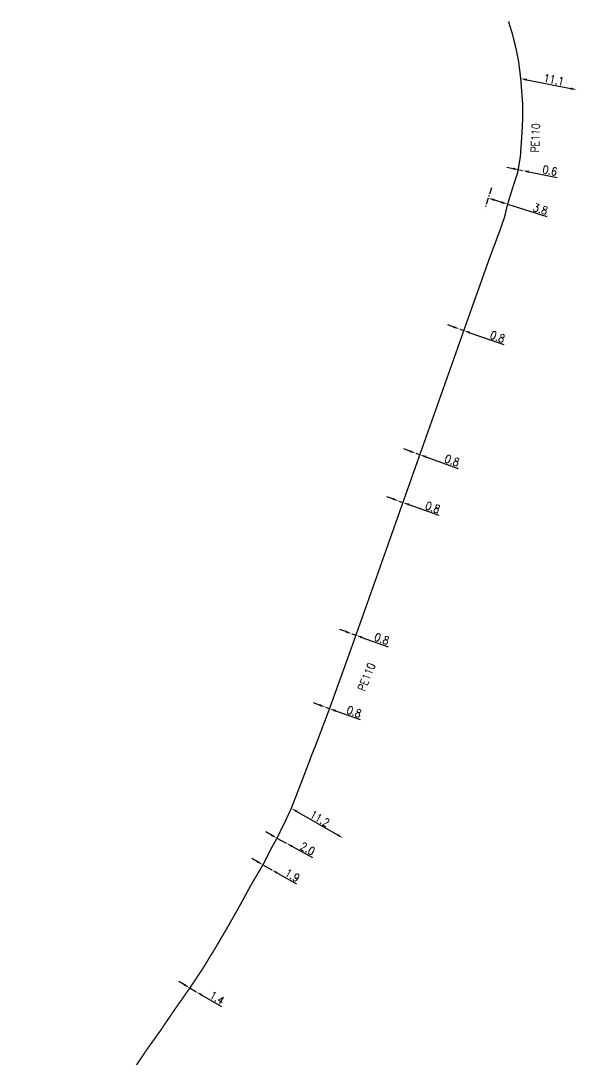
# Model space of a CAD drawing. Header units: millimetres. Extents: x 194012 to 194987, y 156000 to 157000.
# Drawn here: x 194882.6 to 194986.9, y 156805.5 to 157000.1 of the extents above; entities that cross this region are included whole.
import ezdxf
from ezdxf.enums import TextEntityAlignment as Align

# ---------------------------------------------------------------- set-up
doc = ezdxf.new("R2010")
doc.units = ezdxf.units.MM
doc.header["$PDMODE"] = 34
doc.linetypes.add('CENTER', pattern=[2, 1.25, -0.25, 0.25, -0.25])
doc.layers.get('Defpoints').update_dxf_attribs({"linetype": 'CONTINUOUS'})
doc.layers.add('G_120', color=4, linetype='CONTINUOUS')
doc.styles.get("Standard").update_dxf_attribs({"font": 'romans.shx', "width": 0.85})
doc.linetypes.add('G_TYPB_PE', pattern='A,5,-0.3,["o",Standard,S=1.5,R=0,X=0,Y=-0.5],-1.65', length=6.95)
doc.dimstyles.get("Standard").update_dxf_attribs({"dimtxt": 1.5, "dimasz": 1.2, "dimexe": 0.625, "dimexo": 0.625, "dimgap": 0.25, "dimtad": 1, "dimdec": 1, "dimzin": 0, "dimdsep": 46, "dimtxsty": 'Standard', "dimcen": -0.5, "dimadec": 0, "dimazin": 0, "dimtfac": 1, "dimtdec": 1, "dimtmove": 0, "dimatfit": 3, "dimfxl": 1, "dimtolj": 1, "dimtzin": 0, "dimarcsym": 0})

# ---------------------------------------------------------------- blocks, each defined once
blk = doc.blocks.new('*D26')
at = {"layer": 'Defpoints', "color": 0, "linetype": 'Continuous'}
for p in [(194976.28, 156989.27), (194986.87, 156987.18), (194986.87, 156987.18)]:
    blk.add_point(p, dxfattribs=at)
at = {"layer": 'G_120', "color": 0, "linetype": 'Continuous', "lineweight": -2}
blk.add_line((194977.45, 156989.04), (194985.7, 156987.42), dxfattribs=at)
at = {"layer": 'G_120', "color": 0, "linetype": 'Continuous'}
for points in [[(194977.49, 156989.24), (194977.42, 156988.85), (194976.28, 156989.27)], [(194985.73, 156987.61), (194985.66, 156987.22), (194986.87, 156987.18)]]:
    blk.add_solid(points, dxfattribs=at)
at = {"layer": 'G_120', "color": 0, "linetype": 'Continuous', "insert": (194982.48, 156989.07), "char_height": 1.5, "attachment_point": 5, "rotation": 348.8401}
blk.add_mtext('\\A1;11.1', dxfattribs=at)
blk = doc.blocks.new('*D27')
at = {"layer": 'Defpoints', "color": 0, "linetype": 'Continuous'}
for p in [(194976.05, 156972.17), (194976.64, 156972.05), (194976.64, 156972.05)]:
    blk.add_point(p, dxfattribs=at)
at = {"layer": 'G_120', "color": 0, "linetype": 'Continuous', "lineweight": -2}
for p, q in [((194974.88, 156972.4), (194973.7, 156972.64)), ((194976.05, 156972.17), (194976.64, 156972.05)), ((194977.82, 156971.81), (194983.1, 156970.74))]:
    blk.add_line(p, q, dxfattribs=at)
at = {"layer": 'G_120', "color": 0, "linetype": 'Continuous'}
for points in [[(194974.92, 156972.6), (194974.84, 156972.21), (194976.05, 156972.17)], [(194977.86, 156972.01), (194977.78, 156971.61), (194976.64, 156972.05)]]:
    blk.add_solid(points, dxfattribs=at)
at = {"layer": 'G_120', "color": 0, "linetype": 'Continuous', "insert": (194981.74, 156972.04), "char_height": 1.5, "attachment_point": 5, "rotation": 348.5696}
blk.add_mtext('\\A1;0.6', dxfattribs=at)
blk = doc.blocks.new('*D28')
at = {"layer": 'Defpoints', "color": 0, "linetype": 'Continuous'}
for p in [(194970.19, 156966.89), (194970.19, 156966.89), (194973.82, 156965.74)]:
    blk.add_point(p, dxfattribs=at)
at = {"layer": 'G_120', "color": 0, "linetype": 'Continuous', "lineweight": -2}
for p, q in [((194971.34, 156966.53), (194972.67, 156966.1)), ((194973.82, 156965.74), (194981.19, 156963.41))]:
    blk.add_line(p, q, dxfattribs=at)
at = {"layer": 'G_120', "color": 0, "linetype": 'Continuous'}
for points in [[(194971.4, 156966.72), (194971.28, 156966.34), (194970.19, 156966.89)], [(194972.73, 156966.29), (194972.61, 156965.91), (194973.82, 156965.74)]]:
    blk.add_solid(points, dxfattribs=at)
at = {"layer": 'G_120', "color": 0, "linetype": 'Continuous', "insert": (194979.98, 156964.84), "char_height": 1.5, "attachment_point": 5, "rotation": 342.4237}
blk.add_mtext('\\A1;3.8', dxfattribs=at)
blk = doc.blocks.new('*D29')
at = {"layer": 'Defpoints', "color": 0, "linetype": 'Continuous'}
for p in [(194964.86, 156942.33), (194964.86, 156942.33), (194965.61, 156942.06)]:
    blk.add_point(p, dxfattribs=at)
at = {"layer": 'G_120', "color": 0, "linetype": 'Continuous', "lineweight": -2}
for p, q in [((194963.73, 156942.72), (194962.6, 156943.12)), ((194964.86, 156942.33), (194965.61, 156942.06)), ((194965.07, 156942.91), (194965.07, 156942.91)), ((194965.82, 156942.65), (194965.82, 156942.65)), ((194966.75, 156941.66), (194973.11, 156939.42))]:
    blk.add_line(p, q, dxfattribs=at)
at = {"layer": 'G_120', "color": 0, "linetype": 'Continuous'}
for points in [[(194963.79, 156942.91), (194963.66, 156942.54), (194964.86, 156942.33)], [(194966.81, 156941.85), (194966.68, 156941.47), (194965.61, 156942.06)]]:
    blk.add_solid(points, dxfattribs=at)
at = {"layer": 'G_120', "color": 0, "linetype": 'Continuous', "insert": (194971.94, 156940.89), "char_height": 1.5, "attachment_point": 5, "rotation": 340.5756}
blk.add_mtext('\\A1;0.8', dxfattribs=at)
blk = doc.blocks.new('*D30')
at = {"layer": 'Defpoints', "color": 0, "linetype": 'Continuous'}
for p in [(194956.62, 156919.06), (194956.62, 156919.06), (194957.37, 156918.79)]:
    blk.add_point(p, dxfattribs=at)
at = {"layer": 'G_120', "color": 0, "linetype": 'Continuous', "lineweight": -2}
for p, q in [((194955.49, 156919.46), (194954.36, 156919.86)), ((194956.62, 156919.06), (194957.37, 156918.79)), ((194958.5, 156918.39), (194964.58, 156916.23))]:
    blk.add_line(p, q, dxfattribs=at)
at = {"layer": 'G_120', "color": 0, "linetype": 'Continuous'}
for points in [[(194955.55, 156919.65), (194955.42, 156919.27), (194956.62, 156919.06)], [(194958.57, 156918.58), (194958.44, 156918.2), (194957.37, 156918.79)]]:
    blk.add_solid(points, dxfattribs=at)
at = {"layer": 'G_120', "color": 0, "linetype": 'Continuous', "insert": (194963.42, 156917.71), "char_height": 1.5, "attachment_point": 5, "rotation": 340.4848}
blk.add_mtext('\\A1;0.8', dxfattribs=at)
blk = doc.blocks.new('*D31')
at = {"layer": 'Defpoints', "color": 0, "linetype": 'Continuous'}
for p in [(194953.45, 156910.1), (194953.45, 156910.1), (194954.2, 156909.83)]:
    blk.add_point(p, dxfattribs=at)
at = {"layer": 'G_120', "color": 0, "linetype": 'Continuous', "lineweight": -2}
for p, q in [((194952.32, 156910.5), (194951.18, 156910.9)), ((194953.45, 156910.1), (194954.2, 156909.83)), ((194955.33, 156909.44), (194960.95, 156907.45))]:
    blk.add_line(p, q, dxfattribs=at)
at = {"layer": 'G_120', "color": 0, "linetype": 'Continuous'}
for points in [[(194952.38, 156910.69), (194952.25, 156910.31), (194953.45, 156910.1)], [(194955.4, 156909.62), (194955.27, 156909.25), (194954.2, 156909.83)]]:
    blk.add_solid(points, dxfattribs=at)
at = {"layer": 'G_120', "color": 0, "linetype": 'Continuous', "insert": (194959.79, 156908.92), "char_height": 1.5, "attachment_point": 5, "rotation": 340.5371}
blk.add_mtext('\\A1;0.8', dxfattribs=at)
blk = doc.blocks.new('*D32')
at = {"layer": 'Defpoints', "color": 0, "linetype": 'Continuous'}
for p in [(194944.63, 156885.22), (194944.63, 156885.22), (194945.39, 156884.95)]:
    blk.add_point(p, dxfattribs=at)
at = {"layer": 'G_120', "color": 0, "linetype": 'Continuous', "lineweight": -2}
for p, q in [((194943.5, 156885.62), (194942.37, 156886.03)), ((194944.63, 156885.22), (194945.39, 156884.95)), ((194946.52, 156884.55), (194951.41, 156882.8))]:
    blk.add_line(p, q, dxfattribs=at)
at = {"layer": 'G_120', "color": 0, "linetype": 'Continuous'}
for points in [[(194943.57, 156885.81), (194943.44, 156885.43), (194944.63, 156885.22)], [(194946.59, 156884.73), (194946.45, 156884.36), (194945.39, 156884.95)]]:
    blk.add_solid(points, dxfattribs=at)
at = {"layer": 'G_120', "color": 0, "linetype": 'Continuous', "insert": (194950.25, 156884.27), "char_height": 1.5, "attachment_point": 5, "rotation": 340.3214}
blk.add_mtext('\\A1;0.8', dxfattribs=at)
blk = doc.blocks.new('*D33')
at = {"layer": 'Defpoints', "color": 0, "linetype": 'Continuous'}
for p in [(194939.7, 156871.46), (194939.7, 156871.46), (194940.45, 156871.19)]:
    blk.add_point(p, dxfattribs=at)
at = {"layer": 'G_120', "color": 0, "linetype": 'Continuous', "lineweight": -2}
for p, q in [((194938.57, 156871.87), (194937.44, 156872.27)), ((194939.7, 156871.46), (194940.45, 156871.19)), ((194941.58, 156870.79), (194946.2, 156869.13))]:
    blk.add_line(p, q, dxfattribs=at)
at = {"layer": 'G_120', "color": 0, "linetype": 'Continuous'}
for points in [[(194938.64, 156872.06), (194938.5, 156871.68), (194939.7, 156871.46)], [(194941.65, 156870.97), (194941.51, 156870.6), (194940.45, 156871.19)]]:
    blk.add_solid(points, dxfattribs=at)
at = {"layer": 'G_120', "color": 0, "linetype": 'Continuous', "insert": (194945.05, 156870.6), "char_height": 1.5, "attachment_point": 5, "rotation": 340.2482}
blk.add_mtext('\\A1;0.8', dxfattribs=at)
blk = doc.blocks.new('*D34')
at = {"layer": 'Defpoints', "color": 0, "linetype": 'Continuous'}
for p in [(194933.28, 156852.5), (194942.99, 156846.92), (194942.99, 156846.92)]:
    blk.add_point(p, dxfattribs=at)
at = {"layer": 'G_120', "color": 0, "linetype": 'Continuous', "lineweight": -2}
blk.add_line((194934.32, 156851.9), (194941.95, 156847.52), dxfattribs=at)
at = {"layer": 'G_120', "color": 0, "linetype": 'Continuous'}
for points in [[(194934.42, 156852.07), (194934.22, 156851.73), (194933.28, 156852.5)], [(194942.05, 156847.69), (194941.85, 156847.35), (194942.99, 156846.92)]]:
    blk.add_solid(points, dxfattribs=at)
at = {"layer": 'G_120', "color": 0, "linetype": 'Continuous', "insert": (194938.63, 156850.58), "char_height": 1.5, "attachment_point": 5, "rotation": 330.1606}
blk.add_mtext('\\A1;11.2', dxfattribs=at)
blk = doc.blocks.new('*D35')
at = {"layer": 'Defpoints', "color": 0, "linetype": 'Continuous'}
for p in [(194930.6, 156846.92), (194932.35, 156845.96), (194932.35, 156845.96)]:
    blk.add_point(p, dxfattribs=at)
at = {"layer": 'G_120', "color": 0, "linetype": 'Continuous', "lineweight": -2}
for p, q in [((194929.55, 156847.5), (194928.49, 156848.08)), ((194930.6, 156846.92), (194932.35, 156845.96)), ((194933.41, 156845.39), (194937.24, 156843.29))]:
    blk.add_line(p, q, dxfattribs=at)
at = {"layer": 'G_120', "color": 0, "linetype": 'Continuous'}
for points in [[(194929.64, 156847.68), (194929.45, 156847.32), (194930.6, 156846.92)], [(194933.5, 156845.56), (194933.31, 156845.21), (194932.35, 156845.96)]]:
    blk.add_solid(points, dxfattribs=at)
at = {"layer": 'G_120', "color": 0, "linetype": 'Continuous', "insert": (194936.33, 156844.93), "char_height": 1.5, "attachment_point": 5, "rotation": 331.3265}
blk.add_mtext('\\A1;2.0', dxfattribs=at)
blk = doc.blocks.new('*D36')
at = {"layer": 'Defpoints', "color": 0, "linetype": 'Continuous'}
for p in [(194927.97, 156841.91), (194929.63, 156840.97), (194929.63, 156840.97)]:
    blk.add_point(p, dxfattribs=at)
at = {"layer": 'G_120', "color": 0, "linetype": 'Continuous', "lineweight": -2}
for p, q in [((194926.93, 156842.5), (194925.89, 156843.09)), ((194927.97, 156841.91), (194929.63, 156840.97)), ((194930.67, 156840.38), (194934.26, 156838.35))]:
    blk.add_line(p, q, dxfattribs=at)
at = {"layer": 'G_120', "color": 0, "linetype": 'Continuous'}
for points in [[(194927.03, 156842.68), (194926.83, 156842.33), (194927.97, 156841.91)], [(194930.77, 156840.56), (194930.57, 156840.21), (194929.63, 156840.97)]]:
    blk.add_solid(points, dxfattribs=at)
at = {"layer": 'G_120', "color": 0, "linetype": 'Continuous', "insert": (194933.48, 156839.94), "char_height": 1.5, "attachment_point": 5, "rotation": 330.4534}
blk.add_mtext('\\A1;1.9', dxfattribs=at)
blk = doc.blocks.new('*D37')
at = {"layer": 'Defpoints', "color": 0, "linetype": 'Continuous'}
for p in [(194914.27, 156818.83), (194915.48, 156818.11), (194915.48, 156818.11)]:
    blk.add_point(p, dxfattribs=at)
at = {"layer": 'G_120', "color": 0, "linetype": 'Continuous', "lineweight": -2}
for p, q in [((194913.24, 156819.44), (194912.21, 156820.05)), ((194914.27, 156818.83), (194915.48, 156818.11)), ((194916.51, 156817.5), (194920.17, 156815.34))]:
    blk.add_line(p, q, dxfattribs=at)
at = {"layer": 'G_120', "color": 0, "linetype": 'Continuous'}
for points in [[(194913.34, 156819.61), (194913.14, 156819.27), (194914.27, 156818.83)], [(194916.61, 156817.68), (194916.41, 156817.33), (194915.48, 156818.11)]]:
    blk.add_solid(points, dxfattribs=at)
at = {"layer": 'G_120', "color": 0, "linetype": 'Continuous', "insert": (194919.37, 156816.98), "char_height": 1.5, "attachment_point": 5, "rotation": 329.3687}
blk.add_mtext('\\A1;1.4', dxfattribs=at)

msp = doc.modelspace()

# ---------------------------------------------------------------- linework, layer by layer
at = {"layer": 'G_120'}
msp.add_line((194932.26, 156851.26), (194932.26, 156851.26), dxfattribs=at)
at = {"layer": 'G_120', "linetype": 'G_TYPB_PE', "const_width": 0.25, "flags": 128}
msp.add_lwpolyline([(194973.99, 157000), (194974.74, 156997.59), (194975.49, 156994.53), (194975.9, 156992.4), (194976.28, 156989.27), (194976.65, 156984.45), (194976.66, 156984.2), (194976.65, 156982.91), (194976.61, 156980.8), (194976.42, 156977.72), (194976.22, 156974.7), (194975.71, 156971.68), (194974.82, 156968.96), (194973.82, 156965.74), (194973.25, 156963.33), (194972.34, 156960.72), (194971.37, 156958.13), (194970.41, 156955.56), (194965.61, 156942.06), (194964.4, 156938.62), (194960.62, 156927.95), (194957.37, 156918.79), (194954.2, 156909.83), (194952.01, 156903.64), (194949.14, 156895.51), (194945.39, 156884.95), (194944.01, 156881.08), (194941.74, 156874.79), (194940.45, 156871.19), (194937.86, 156864.35), (194937.2, 156862.76), (194936.13, 156859.88), (194934.85, 156856.56), (194933.28, 156852.5), (194932.09, 156849.94), (194930.6, 156846.92), (194929.61, 156845.15), (194927.97, 156841.91), (194925.81, 156838.27), (194923.71, 156834.41), (194921.55, 156830.59), (194919.12, 156826.44), (194916.61, 156822.34), (194914.27, 156818.83), (194911.33, 156814.65), (194908.79, 156810.89), (194906.15, 156807.2), (194904.26, 156804.38), (194902.21, 156801.55), (194900.52, 156799.12), (194896.97, 156795.43), (194894.03, 156792.36), (194890.8, 156788.91), (194888.71, 156786.72), (194883.22, 156780.15), (194882.7, 156779.54)], dxfattribs=at)
at = {"layer": 'G_120', "color": 7, "linetype": 'CENTER', "flags": 128}
msp.add_lwpolyline([(194970.8, 156968.8), (194969.59, 156964.97)], dxfattribs=at)

# ---------------------------------------------------------------- texts
at = {"layer": 'G_120', "linetype": 'Continuous', "width": 0.85}
for rotation, p in [(87.3658, (194979.03, 156978.16)), (67.8888, (194947.38, 156877.13))]:
    msp.add_text('PE110', height=1.5, rotation=rotation, dxfattribs=at).set_placement(p, align=Align.MIDDLE)

# ---------------------------------------------------------------- dimensions: what is measured, and where the dimension line sits
at = {"layer": 'G_120', "linetype": 'Continuous'}
dim = msp.add_linear_dim(base=(194986.87, 156987.18), p1=(194976.28, 156989.27), p2=(194986.87, 156987.18), angle=168.8401, text='11.1', dimstyle='Standard', dxfattribs=at)
dim.commit()
dim.dimension.update_dxf_attribs({"geometry": '*D26', "text_midpoint": (194982.29, 156988.09), "dimtype": 160})
for base, p1, p2, angle, picture, middle in [((194976.64, 156972.05), (194976.05, 156972.17), (194976.64, 156972.05), 168.5696, '*D27', (194981.54, 156971.06)), ((194970.19, 156966.89), (194973.82, 156965.74), (194970.19, 156966.89), 342.4237, '*D28', (194979.68, 156963.88)), ((194964.86, 156942.33), (194965.61, 156942.06), (194964.86, 156942.33), 340.5756, '*D29', (194971.61, 156939.94)), ((194956.62, 156919.06), (194957.37, 156918.79), (194956.62, 156919.06), 340.4848, '*D30', (194963.09, 156916.76)), ((194953.45, 156910.1), (194954.2, 156909.83), (194953.45, 156910.1), 340.5371, '*D31', (194959.45, 156907.98)), ((194944.63, 156885.22), (194945.39, 156884.95), (194944.63, 156885.22), 340.3214, '*D32', (194949.92, 156883.33)), ((194939.7, 156871.46), (194940.45, 156871.19), (194939.7, 156871.46), 340.2482, '*D33', (194944.71, 156869.66)), ((194942.99, 156846.92), (194933.28, 156852.5), (194942.99, 156846.92), 150.1606, '*D34', (194938.14, 156849.71)), ((194932.35, 156845.96), (194930.6, 156846.92), (194932.35, 156845.96), 151.3265, '*D35', (194935.85, 156844.05)), ((194929.63, 156840.97), (194927.97, 156841.91), (194929.63, 156840.97), 150.4534, '*D36', (194932.99, 156839.07)), ((194915.48, 156818.11), (194914.27, 156818.83), (194915.48, 156818.11), 149.3687, '*D37', (194918.86, 156816.11))]:
    dim = msp.add_linear_dim(base=base, p1=p1, p2=p2, angle=angle, dimstyle='Standard', dxfattribs=at)
    dim.commit()
    dim.dimension.update_dxf_attribs({"geometry": picture, "text_midpoint": middle, "dimtype": 160})

doc.saveas('drawing.dxf')
